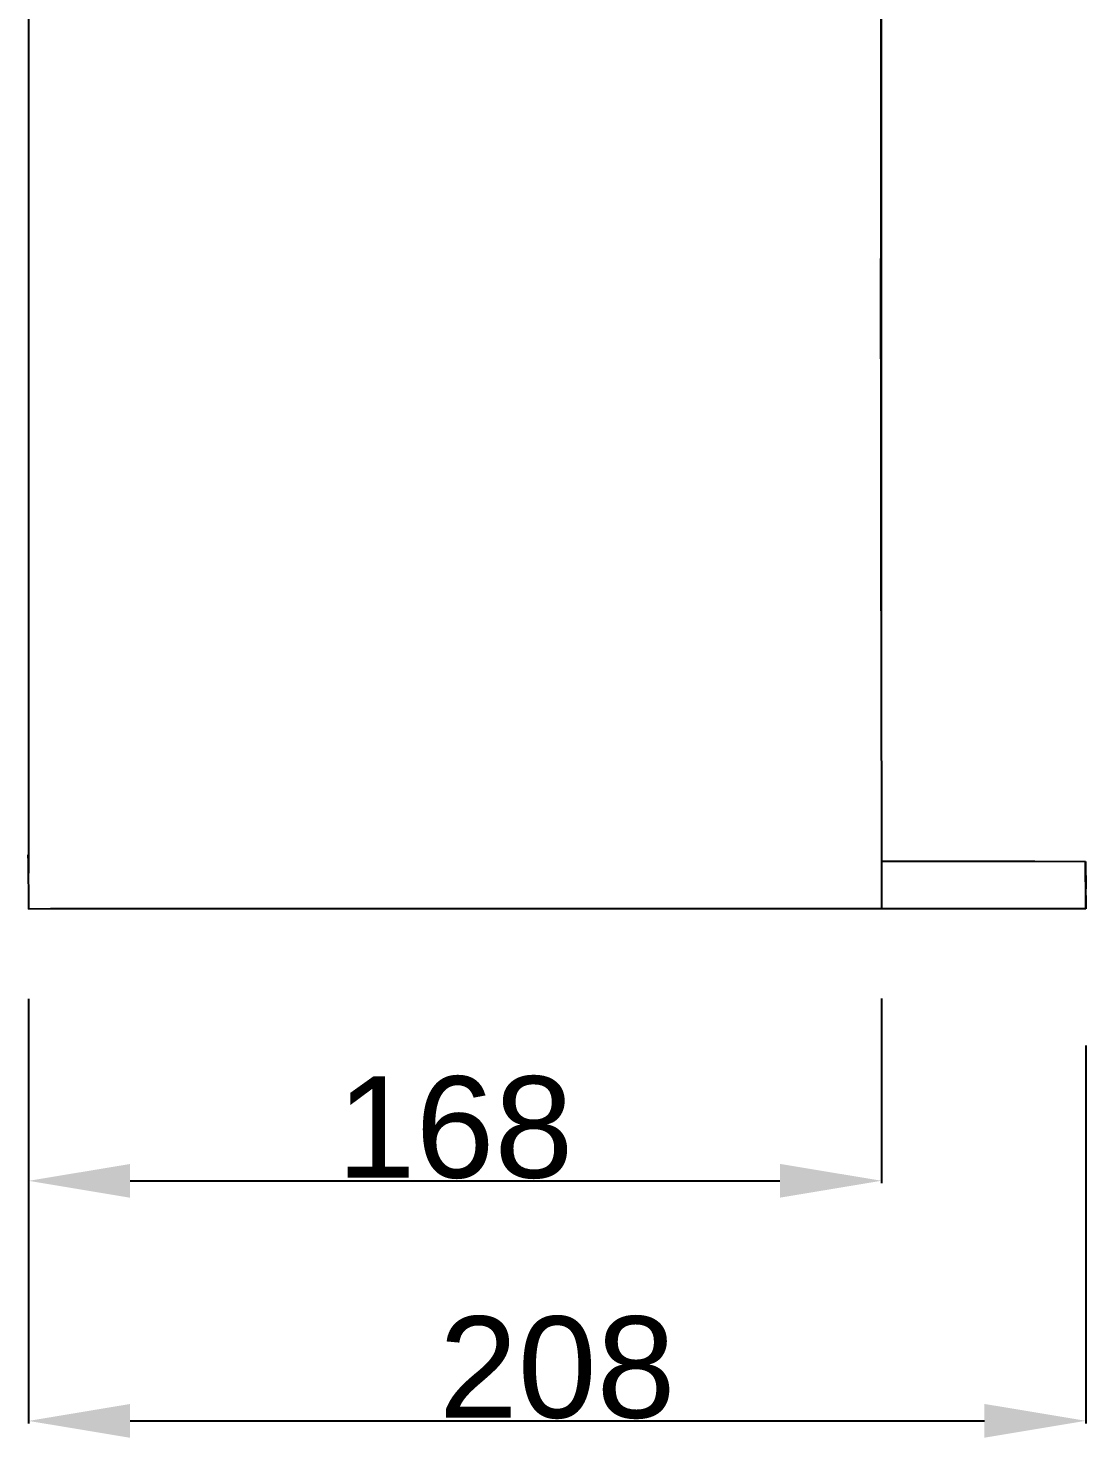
# Model space of a CAD drawing. Header units: millimetres. Extents: x 430 to 4403, y -1522 to 1254.
# Drawn here: x 1153.5 to 1361.9, y 61.7 to 339.5 of the extents above; entities that cross this region are included whole.
import ezdxf

# ---------------------------------------------------------------- set-up
doc = ezdxf.new("R2010")
doc.units = ezdxf.units.MM
doc.header["$MEASUREMENT"] = 0
doc.layers.add('Domyślny', color=7, linetype='Continuous', true_color=0x000000)
doc.layers.add('Utwórz2D linie widoczne', color=7, linetype='Continuous', true_color=0x000000)
doc.styles.add('Arial', font='arial.ttf')
doc.dimstyles.new('Domyślny', dxfattribs={"dimtxt": 20, "dimasz": 20, "dimexe": 0.5, "dimexo": 0.5, "dimgap": 0.25, "dimtad": 1, "dimtoh": 1, "dimdec": 0, "dimzin": 1, "dimdsep": 46, "dimtxsty": 'Arial', "dimcen": 0.5, "dimazin": 0, "dimtfac": 1, "dimtdec": 4, "dimtix": 1, "dimtmove": 1, "dimatfit": 3, "dimfxl": 0, "dimtolj": 1, "dimtzin": 1, "dimarcsym": 0})

# ---------------------------------------------------------------- blocks, each defined once
blk = doc.blocks.new('*D4')
at = {"layer": 'Defpoints', "color": 0}
for p in [(1153.55, 148.72), (1321.63, 148.74), (1321.64, 112.33)]:
    blk.add_point(p, dxfattribs=at)
at = {"layer": 'Domyślny', "color": 0, "lineweight": -2}
for p, q in [((1153.55, 148.22), (1153.56, 111.81)), ((1321.63, 148.24), (1321.64, 111.83)), ((1173.56, 112.31), (1301.64, 112.33))]:
    blk.add_line(p, q, dxfattribs=at)
at = {"layer": 'Domyślny', "color": 0}
for points in [[(1173.56, 115.64), (1173.56, 108.98), (1153.56, 112.31)], [(1301.64, 108.99), (1301.64, 115.66), (1321.64, 112.33)]]:
    blk.add_solid(points, dxfattribs=at)
at = {"layer": 'Domyślny', "color": 0, "insert": (1237.6, 122.78), "char_height": 20, "attachment_point": 5, "rotation": 0.0074, "style": 'Arial'}
blk.add_mtext('\\A1;168', dxfattribs=at)
blk = doc.blocks.new('*D5')
at = {"layer": 'Defpoints', "color": 0}
for p in [(1153.55, 139.45), (1361.92, 139.47), (1361.93, 65.01)]:
    blk.add_point(p, dxfattribs=at)
at = {"layer": 'Domyślny', "color": 0, "lineweight": -2}
for p, q in [((1153.55, 138.95), (1153.56, 64.49)), ((1361.92, 138.97), (1361.93, 64.51)), ((1173.56, 64.99), (1341.93, 65.01))]:
    blk.add_line(p, q, dxfattribs=at)
at = {"layer": 'Domyślny', "color": 0}
for points in [[(1173.56, 68.33), (1173.56, 61.66), (1153.56, 64.99)], [(1341.93, 61.68), (1341.93, 68.34), (1361.93, 65.01)]]:
    blk.add_solid(points, dxfattribs=at)
at = {"layer": 'Domyślny', "color": 0, "insert": (1257.74, 75.46), "char_height": 20, "attachment_point": 5, "rotation": 0.0052, "style": 'Arial'}
blk.add_mtext('\\A1;208', dxfattribs=at)

msp = doc.modelspace()

# ---------------------------------------------------------------- linework, layer by layer
at = {"layer": 'Domyślny'}
for p, q in [((1153.5, 570.39), (1153.5, 172.96)), ((1321.63, 175.35), (1321.63, 165.9)), ((1157.87, 165.92), (1153.55, 165.88))]:
    msp.add_line(p, q, dxfattribs=at)
at = {"layer": 'Utwórz2D linie widoczne'}
for p, q in [((1321.59, 476.92), (1321.57, 228.63)), ((1321.57, 224.69), (1321.59, 476.92)), ((1321.49, 294.15), (1321.63, 175.35)), ((1153.48, 175.85), (1153.47, 176.56)), ((1153.48, 175.69), (1153.55, 165.88)), ((1321.63, 175.35), (1321.88, 175.35)), ((1321.88, 175.35), (1351.88, 175.34)), ((1351.88, 175.34), (1361.88, 175.26)), ((1361.88, 171.26), (1361.88, 175.26)), ((1361.88, 175.26), (1361.92, 169.9)), ((1361.88, 171.26), (1361.92, 165.9)), ((1361.92, 165.9), (1361.92, 169.9)), ((1361.92, 165.9), (1157.87, 165.92))]:
    msp.add_line(p, q, dxfattribs=at)

# ---------------------------------------------------------------- dimensions: what is measured, and where the dimension line sits
at = {"layer": 'Domyślny'}
for p1, p2, distance, picture, middle in [((1153.55, 148.72), (1321.63, 148.74), -36.41, '*D4', (1237.6, 122.78)), ((1153.55, 139.45), (1361.92, 139.47), -74.46, '*D5', (1257.74, 75.46))]:
    dim = msp.add_aligned_dim(p1=p1, p2=p2, distance=distance, dimstyle='Domyślny', dxfattribs=at)
    dim.commit()
    dim.dimension.update_dxf_attribs({"geometry": picture, "text_midpoint": middle})

doc.saveas('drawing.dxf')
